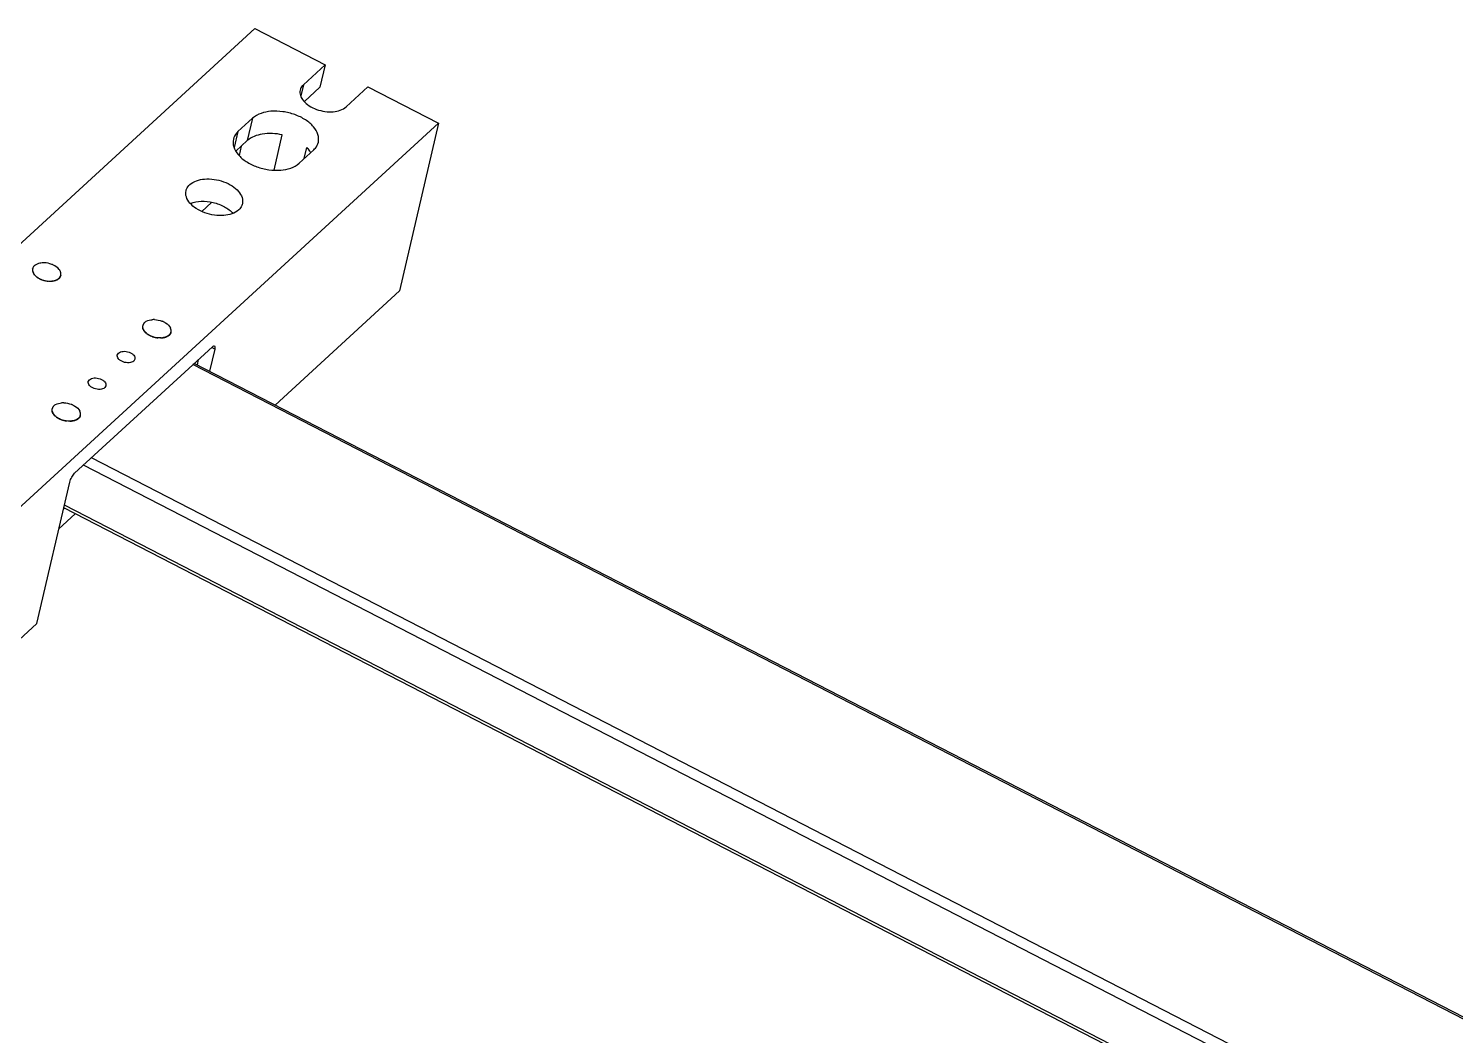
# Model space of a CAD drawing. Header units: millimetres. Extents: x 710 to 26878, y 589 to 5187.
# Drawn here: x 9147.5 to 9344.8, y 1317.4 to 1456.7 of the extents above; entities that cross this region are included whole.
import ezdxf

# ---------------------------------------------------------------- set-up
doc = ezdxf.new("R2010")
doc.units = ezdxf.units.MM
doc.layers.add('02___PRT_ALL_AXES', color=7, linetype='Continuous')

msp = doc.modelspace()

# ---------------------------------------------------------------- linework, layer by layer
at = {"color": 7, "linetype": 'Continuous'}
for p, q in [((9178.8, 1456.6882), (9010.8579, 1302.5568)), ((9178.8, 1456.6882), (9188.5349, 1451.6723)), ((9188.5349, 1451.6723), (9185.5269, 1448.9118)), ((9188.5349, 1451.6723), (9187.8182, 1448.5789)), ((9185.5269, 1448.9118), (9185.173, 1447.384)), ((9187.8182, 1448.5789), (9185.6628, 1446.6007)), ((9194.4604, 1448.6192), (9191.4525, 1445.8587)), ((9194.4604, 1448.6192), (9204.1953, 1443.6034)), ((9178.492, 1444.2749), (9176.4867, 1442.4346)), ((9178.492, 1444.2749), (9177.7753, 1441.1815)), ((9204.1953, 1443.6034), (9036.2531, 1289.472)), ((9176.4867, 1442.4346), (9175.975, 1440.2256)), ((9204.1953, 1443.6034), (9198.8203, 1420.4027)), ((9177.7753, 1441.1815), (9176.2011, 1439.7368)), ((9176.921, 1440.3974), (9176.6294, 1439.139)), ((9181.4815, 1437.1009), (9182.6122, 1441.9815)), ((9184.9518, 1438.073), (9186.9571, 1439.9133)), ((9185.6441, 1438.7083), (9185.9982, 1440.2368)), ((9171.4741, 1431.4022), (9172.8262, 1432.6431)), ((9148.0329, 1423.4266), (9148.0832, 1423.4247)), ((9148.0881, 1423.1383), (9148.0376, 1423.1501)), ((9148.0903, 1423.4607), (9148.0434, 1423.48)), ((9148.05, 1423.0936), (9148.0965, 1423.1001)), ((9148.1008, 1423.0832), (9148.05, 1423.0936)), ((9148.0662, 1423.0369), (9148.1117, 1423.0449)), ((9148.1171, 1423.0279), (9148.0662, 1423.0369)), ((9148.2408, 1422.6998), (9148.2788, 1422.7158)), ((9148.2907, 1422.6993), (9148.2408, 1422.6998)), ((9148.2823, 1422.6451), (9148.3187, 1422.6623)), ((9148.3317, 1422.646), (9148.2823, 1422.6451)), ((9148.3271, 1422.5911), (9148.362, 1422.6095)), ((9148.3759, 1422.5934), (9148.3271, 1422.5911)), ((9152.0365, 1422.5498), (9151.9859, 1422.5532)), ((9151.9896, 1422.5691), (9152.0365, 1422.5498)), ((9148.661, 1422.2876), (9148.6851, 1422.3124)), ((9148.7043, 1422.2983), (9148.661, 1422.2876)), ((9148.7265, 1422.2413), (9148.7486, 1422.267)), ((9148.7686, 1422.2534), (9148.7265, 1422.2413)), ((9148.7946, 1422.1965), (9148.8146, 1422.2231)), ((9148.8353, 1422.2099), (9148.7946, 1422.1965)), ((9149.2476, 1421.9631), (9149.2548, 1421.9937)), ((9149.279, 1421.9838), (9149.2476, 1421.9631)), ((9149.3292, 1421.9308), (9149.3342, 1421.9619)), ((9149.3589, 1421.9526), (9149.3292, 1421.9308)), ((9149.4122, 1421.9005), (9149.415, 1421.9321)), ((9149.4401, 1421.9234), (9149.4122, 1421.9005)), ((9149.9297, 1421.7654), (9149.9192, 1421.7983)), ((9149.9456, 1421.7936), (9149.9297, 1421.7654)), ((9150.0176, 1421.751), (9150.005, 1421.7838)), ((9150.0314, 1421.7799), (9150.0176, 1421.751)), ((9150.1056, 1421.739), (9150.0908, 1421.7718)), ((9150.1172, 1421.7685), (9150.1056, 1421.739)), ((9150.6251, 1421.7185), (9150.5982, 1421.7495)), ((9150.6234, 1421.7507), (9150.6251, 1421.7185)), ((9150.7087, 1421.7237), (9150.68, 1421.7542)), ((9150.7049, 1421.7562), (9150.7087, 1421.7237)), ((9150.7911, 1421.7314), (9150.7605, 1421.7614)), ((9150.785, 1421.764), (9150.7911, 1421.7314)), ((9150.9514, 1421.754), (9150.9173, 1421.7827)), ((9150.9409, 1421.7869), (9150.9514, 1421.754)), ((9151.029, 1421.769), (9150.9933, 1421.797)), ((9151.0163, 1421.8018), (9151.029, 1421.769)), ((9151.1047, 1421.7863), (9151.0675, 1421.8135)), ((9151.0899, 1421.819), (9151.1047, 1421.7863)), ((9151.1784, 1421.8059), (9151.1397, 1421.8323)), ((9151.1615, 1421.8386), (9151.1784, 1421.8059)), ((9151.2499, 1421.8279), (9151.2098, 1421.8534)), ((9151.231, 1421.8603), (9151.2499, 1421.8279)), ((9151.3192, 1421.8521), (9151.2777, 1421.8767)), ((9151.2981, 1421.8843), (9151.3192, 1421.8521)), ((9151.386, 1421.8785), (9151.3433, 1421.9021)), ((9151.3629, 1421.9104), (9151.386, 1421.8785)), ((9151.4502, 1421.9071), (9151.4063, 1421.9297)), ((9151.4252, 1421.9386), (9151.4502, 1421.9071)), ((9151.5118, 1421.9378), (9151.4668, 1421.9594)), ((9151.4848, 1421.9689), (9151.5118, 1421.9378)), ((9151.5705, 1421.9706), (9151.5245, 1421.991)), ((9151.5417, 1422.0011), (9151.5705, 1421.9706)), ((9151.6263, 1422.0053), (9151.5795, 1422.0246)), ((9151.5958, 1422.0353), (9151.6263, 1422.0053)), ((9151.6791, 1422.042), (9151.6314, 1422.0601)), ((9151.6468, 1422.0714), (9151.6791, 1422.042)), ((9151.7288, 1422.0805), (9151.6804, 1422.0974)), ((9151.6948, 1422.1092), (9151.7288, 1422.0805)), ((9151.7753, 1422.1208), (9151.7262, 1422.1364)), ((9151.7397, 1422.1488), (9151.7753, 1422.1208)), ((9151.8185, 1422.1628), (9151.7689, 1422.1771)), ((9151.7813, 1422.19), (9151.8185, 1422.1628)), ((9151.8583, 1422.2064), (9151.8082, 1422.2195)), ((9151.8196, 1422.2328), (9151.8583, 1422.2064)), ((9151.8946, 1422.2515), (9151.8442, 1422.2633)), ((9151.8545, 1422.277), (9151.8946, 1422.2515)), ((9151.9274, 1422.2981), (9151.8767, 1422.3085)), ((9151.886, 1422.3227), (9151.9274, 1422.2981)), ((9151.9566, 1422.3461), (9151.9057, 1422.3551)), ((9151.9139, 1422.3697), (9151.9566, 1422.3461)), ((9151.9822, 1422.3954), (9151.9312, 1422.403)), ((9151.9383, 1422.418), (9151.9822, 1422.3954)), ((9152.004, 1422.4458), (9151.9531, 1422.452)), ((9151.9591, 1422.4673), (9152.004, 1422.4458)), ((9152.0222, 1422.4973), (9151.9713, 1422.5021)), ((9151.9762, 1422.5177), (9152.0222, 1422.4973)), ((9181.6205, 1404.6174), (9198.8203, 1420.4027)), ((9163.2701, 1415.5758), (9163.3204, 1415.5738)), ((9163.3252, 1415.2874), (9163.2748, 1415.2992)), ((9163.3275, 1415.6098), (9163.2806, 1415.6291)), ((9163.2872, 1415.2427), (9163.3336, 1415.2492)), ((9163.3379, 1415.2323), (9163.2872, 1415.2427)), ((9163.3034, 1415.186), (9163.3489, 1415.194)), ((9163.3543, 1415.177), (9163.3034, 1415.186)), ((9163.3744, 1415.0162), (9163.4165, 1415.0283)), ((9163.4252, 1415.0114), (9163.3744, 1415.0162)), ((9163.4054, 1414.96), (9163.4462, 1414.9734)), ((9163.456, 1414.9566), (9163.4054, 1414.96)), ((9163.4399, 1414.9042), (9163.4794, 1414.9189)), ((9163.4902, 1414.9023), (9163.4399, 1414.9042)), ((9163.478, 1414.8489), (9163.5159, 1414.8649)), ((9163.5279, 1414.8484), (9163.478, 1414.8489)), ((9163.5195, 1414.7942), (9163.5559, 1414.8114)), ((9163.5688, 1414.7951), (9163.5195, 1414.7942)), ((9163.5643, 1414.7403), (9163.5991, 1414.7586)), ((9163.613, 1414.7426), (9163.5643, 1414.7403)), ((9163.6123, 1414.6871), (9163.6455, 1414.7066)), ((9163.6604, 1414.6908), (9163.6123, 1414.6871)), ((9163.6636, 1414.6348), (9163.6951, 1414.6555)), ((9163.7109, 1414.6399), (9163.6636, 1414.6348)), ((9167.2593, 1414.6464), (9167.2085, 1414.6512)), ((9167.2134, 1414.6668), (9167.2593, 1414.6464)), ((9167.2737, 1414.6989), (9167.2231, 1414.7023)), ((9167.2268, 1414.7182), (9167.2737, 1414.6989)), ((9153.9017, 1395.1927), (9172.9519, 1412.6762)), ((9163.7179, 1414.5835), (9163.7476, 1414.6053)), ((9163.7643, 1414.5901), (9163.7179, 1414.5835)), ((9163.7752, 1414.5333), (9163.803, 1414.5562)), ((9163.8206, 1414.5413), (9163.7752, 1414.5333)), ((9163.8353, 1414.4844), (9163.8613, 1414.5082)), ((9163.8797, 1414.4937), (9163.8353, 1414.4844)), ((9163.8982, 1414.4367), (9163.9222, 1414.4615)), ((9163.9415, 1414.4474), (9163.8982, 1414.4367)), ((9163.9637, 1414.3904), (9163.9858, 1414.4161)), ((9164.0058, 1414.4025), (9163.9637, 1414.3904)), ((9164.0317, 1414.3456), (9164.0517, 1414.3722)), ((9164.0725, 1414.359), (9164.0317, 1414.3456)), ((9164.1021, 1414.3023), (9164.1201, 1414.3297)), ((9164.1415, 1414.317), (9164.1021, 1414.3023)), ((9164.1747, 1414.2607), (9164.1906, 1414.2889)), ((9164.2127, 1414.2767), (9164.1747, 1414.2607)), ((9164.2494, 1414.2208), (9164.2632, 1414.2497)), ((9164.2859, 1414.238), (9164.2494, 1414.2208)), ((9164.3261, 1414.1827), (9164.3377, 1414.2122)), ((9164.361, 1414.2011), (9164.3261, 1414.1827)), ((9164.4046, 1414.1465), (9164.414, 1414.1766)), ((9164.4378, 1414.166), (9164.4046, 1414.1465)), ((9164.4847, 1414.1122), (9164.4919, 1414.1429)), ((9164.5162, 1414.1329), (9164.4847, 1414.1122)), ((9164.5664, 1414.0799), (9164.5714, 1414.111)), ((9164.5961, 1414.1017), (9164.5664, 1414.0799)), ((9164.6494, 1414.0497), (9164.6522, 1414.0812)), ((9164.6773, 1414.0725), (9164.6494, 1414.0497)), ((9164.7336, 1414.0215), (9164.7342, 1414.0535)), ((9164.7596, 1414.0454), (9164.7336, 1414.0215)), ((9164.8188, 1413.9956), (9164.8172, 1414.0278)), ((9164.8429, 1414.0204), (9164.8188, 1413.9956)), ((9164.9049, 1413.9719), (9164.9011, 1414.0044)), ((9164.927, 1413.9976), (9164.9049, 1413.9719)), ((9164.9918, 1413.9504), (9164.9857, 1413.9831)), ((9165.0118, 1413.977), (9164.9918, 1413.9504)), ((9165.0791, 1413.9313), (9165.0708, 1413.9641)), ((9165.0971, 1413.9587), (9165.0791, 1413.9313)), ((9165.1668, 1413.9145), (9165.1564, 1413.9474)), ((9165.1827, 1413.9427), (9165.1668, 1413.9145)), ((9165.2548, 1413.9001), (9165.2421, 1413.933)), ((9165.2685, 1413.929), (9165.2548, 1413.9001)), ((9165.3428, 1413.8881), (9165.328, 1413.9209)), ((9165.3544, 1413.9176), (9165.3428, 1413.8881)), ((9165.8623, 1413.8676), (9165.8354, 1413.8986)), ((9165.8606, 1413.8998), (9165.8623, 1413.8676)), ((9165.9459, 1413.8728), (9165.9171, 1413.9034)), ((9165.942, 1413.9053), (9165.9459, 1413.8728)), ((9166.0283, 1413.8805), (9165.9977, 1413.9105)), ((9166.0222, 1413.9131), (9166.0283, 1413.8805)), ((9166.1885, 1413.9031), (9166.1545, 1413.9319)), ((9166.178, 1413.936), (9166.1885, 1413.9031)), ((9166.2661, 1413.9181), (9166.2305, 1413.9461)), ((9166.2535, 1413.9509), (9166.2661, 1413.9181)), ((9166.3419, 1413.9354), (9166.3047, 1413.9626)), ((9166.3271, 1413.9682), (9166.3419, 1413.9354)), ((9166.4156, 1413.955), (9166.3769, 1413.9814)), ((9166.3987, 1413.9877), (9166.4156, 1413.955)), ((9166.4871, 1413.977), (9166.447, 1414.0025)), ((9166.4681, 1414.0094), (9166.4871, 1413.977)), ((9166.5563, 1414.0012), (9166.5149, 1414.0258)), ((9166.5353, 1414.0334), (9166.5563, 1414.0012)), ((9166.6231, 1414.0276), (9166.5804, 1414.0513)), ((9166.6001, 1414.0595), (9166.6231, 1414.0276)), ((9166.6874, 1414.0562), (9166.6435, 1414.0788)), ((9166.6624, 1414.0877), (9166.6874, 1414.0562)), ((9166.7489, 1414.0869), (9166.704, 1414.1085)), ((9166.722, 1414.118), (9166.7489, 1414.0869)), ((9166.8077, 1414.1197), (9166.7617, 1414.1401)), ((9166.7789, 1414.1502), (9166.8077, 1414.1197)), ((9166.8635, 1414.1544), (9166.8166, 1414.1737)), ((9166.8329, 1414.1844), (9166.8635, 1414.1544)), ((9166.9163, 1414.1911), (9166.8686, 1414.2092)), ((9166.884, 1414.2205), (9166.9163, 1414.1911)), ((9166.966, 1414.2296), (9166.9176, 1414.2465)), ((9166.932, 1414.2583), (9166.966, 1414.2296)), ((9167.0125, 1414.2699), (9166.9634, 1414.2855)), ((9166.9768, 1414.2979), (9167.0125, 1414.2699)), ((9167.0557, 1414.3119), (9167.006, 1414.3263)), ((9167.0185, 1414.3391), (9167.0557, 1414.3119)), ((9167.0955, 1414.3555), (9167.0454, 1414.3686)), ((9167.0568, 1414.3819), (9167.0955, 1414.3555)), ((9167.1318, 1414.4006), (9167.0813, 1414.4124)), ((9167.0917, 1414.4262), (9167.1318, 1414.4006)), ((9167.1646, 1414.4472), (9167.1139, 1414.4577)), ((9167.1232, 1414.4718), (9167.1646, 1414.4472)), ((9167.1938, 1414.4952), (9167.1429, 1414.5043)), ((9167.1511, 1414.5188), (9167.1938, 1414.4952)), ((9167.2193, 1414.5445), (9167.1684, 1414.5521)), ((9167.1755, 1414.5671), (9167.2193, 1414.5445)), ((9167.2412, 1414.5949), (9167.1903, 1414.6011)), ((9167.1963, 1414.6164), (9167.2412, 1414.5949)), ((9170.868, 1410.1575), (9171.0463, 1410.9274)), ((9173.274, 1412.363), (9172.561, 1409.2852)), ((9173.274, 1412.363), (9172.8491, 1412.5819)), ((9623.4481, 1176.9674), (9170.445, 1410.3755)), ((9150.7371, 1404.0734), (9150.7874, 1404.0714)), ((9150.7922, 1403.7851), (9150.7418, 1403.7969)), ((9150.7945, 1404.1075), (9150.7476, 1404.1268)), ((9150.7542, 1403.7403), (9150.8006, 1403.7469)), ((9150.8049, 1403.7299), (9150.7542, 1403.7403)), ((9150.7704, 1403.6837), (9150.8159, 1403.6916)), ((9150.8213, 1403.6746), (9150.7704, 1403.6837)), ((9150.945, 1403.3466), (9150.9829, 1403.3625)), ((9150.9949, 1403.346), (9150.945, 1403.3466)), ((9150.9865, 1403.2919), (9151.0229, 1403.3091)), ((9151.0358, 1403.2928), (9150.9865, 1403.2919)), ((9151.0313, 1403.2379), (9151.0661, 1403.2563)), ((9151.08, 1403.2402), (9151.0313, 1403.2379)), ((9151.3652, 1402.9344), (9151.3892, 1402.9592)), ((9151.4085, 1402.9451), (9151.3652, 1402.9344)), ((9151.4307, 1402.8881), (9151.4528, 1402.9138)), ((9151.4728, 1402.9001), (9151.4307, 1402.8881)), ((9151.4987, 1402.8433), (9151.5188, 1402.8698)), ((9151.5395, 1402.8566), (9151.4987, 1402.8433)), ((9154.5227, 1402.8095), (9154.473, 1402.8239)), ((9154.4855, 1402.8368), (9154.5227, 1402.8095)), ((9154.5625, 1402.8531), (9154.5124, 1402.8662)), ((9154.5238, 1402.8795), (9154.5625, 1402.8531)), ((9154.5988, 1402.8983), (9154.5483, 1402.9101)), ((9154.5587, 1402.9238), (9154.5988, 1402.8983)), ((9154.6316, 1402.9449), (9154.5809, 1402.9553)), ((9154.5902, 1402.9695), (9154.6316, 1402.9449)), ((9154.6608, 1402.9929), (9154.6099, 1403.0019)), ((9154.6181, 1403.0165), (9154.6608, 1402.9929)), ((9154.6863, 1403.0421), (9154.6354, 1403.0498)), ((9154.6425, 1403.0647), (9154.6863, 1403.0421)), ((9154.7082, 1403.0925), (9154.6573, 1403.0988)), ((9154.6633, 1403.1141), (9154.7082, 1403.0925)), ((9154.7263, 1403.1441), (9154.6755, 1403.1489)), ((9154.6804, 1403.1645), (9154.7263, 1403.1441)), ((9154.7407, 1403.1965), (9154.6901, 1403.2)), ((9154.6938, 1403.2158), (9154.7407, 1403.1965)), ((9151.9517, 1402.6098), (9151.959, 1402.6405)), ((9151.9832, 1402.6305), (9151.9517, 1402.6098)), ((9152.0334, 1402.5775), (9152.0384, 1402.6087)), ((9152.0631, 1402.5993), (9152.0334, 1402.5775)), ((9152.1164, 1402.5473), (9152.1192, 1402.5789)), ((9152.1443, 1402.5701), (9152.1164, 1402.5473)), ((9152.6339, 1402.4122), (9152.6234, 1402.445)), ((9152.6497, 1402.4403), (9152.6339, 1402.4122)), ((9152.7218, 1402.3978), (9152.7092, 1402.4306)), ((9152.7355, 1402.4267), (9152.7218, 1402.3978)), ((9152.8098, 1402.3858), (9152.795, 1402.4185)), ((9152.8214, 1402.4153), (9152.8098, 1402.3858)), ((9153.3293, 1402.3652), (9153.3024, 1402.3963)), ((9153.3276, 1402.3975), (9153.3293, 1402.3652)), ((9153.4129, 1402.3705), (9153.3841, 1402.401)), ((9153.409, 1402.4029), (9153.4129, 1402.3705)), ((9153.4953, 1402.3781), (9153.4647, 1402.4081)), ((9153.4892, 1402.4108), (9153.4953, 1402.3781)), ((9153.6555, 1402.4008), (9153.6215, 1402.4295)), ((9153.6451, 1402.4336), (9153.6555, 1402.4008)), ((9153.7331, 1402.4157), (9153.6975, 1402.4437)), ((9153.7205, 1402.4486), (9153.7331, 1402.4157)), ((9153.8089, 1402.4331), (9153.7717, 1402.4603)), ((9153.7941, 1402.4658), (9153.8089, 1402.4331)), ((9153.8826, 1402.4527), (9153.8439, 1402.4791)), ((9153.8657, 1402.4853), (9153.8826, 1402.4527)), ((9153.9541, 1402.4747), (9153.914, 1402.5002)), ((9153.9351, 1402.5071), (9153.9541, 1402.4747)), ((9154.0233, 1402.4989), (9153.9819, 1402.5235)), ((9154.0023, 1402.5311), (9154.0233, 1402.4989)), ((9154.0901, 1402.5253), (9154.0475, 1402.5489)), ((9154.0671, 1402.5572), (9154.0901, 1402.5253)), ((9154.1544, 1402.5539), (9154.1105, 1402.5765)), ((9154.1294, 1402.5854), (9154.1544, 1402.5539)), ((9154.2159, 1402.5846), (9154.171, 1402.6061)), ((9154.189, 1402.6156), (9154.2159, 1402.5846)), ((9154.2747, 1402.6173), (9154.2287, 1402.6378)), ((9154.2459, 1402.6479), (9154.2747, 1402.6173)), ((9154.3305, 1402.6521), (9154.2836, 1402.6714)), ((9154.2999, 1402.6821), (9154.3305, 1402.6521)), ((9154.3833, 1402.6887), (9154.3356, 1402.7069)), ((9154.351, 1402.7181), (9154.3833, 1402.6887)), ((9154.433, 1402.7273), (9154.3846, 1402.7442)), ((9154.399, 1402.756), (9154.433, 1402.7273)), ((9154.4795, 1402.7675), (9154.4304, 1402.7832)), ((9154.4438, 1402.7955), (9154.4795, 1402.7675)), ((9608.1248, 1162.9042), (9155.1217, 1396.3123)), ((9148.6883, 1374.3934), (9153.2212, 1393.9592)), ((9151.7222, 1387.4887), (9153.9854, 1389.5659)), ((9152.3492, 1390.1955), (9152.4982, 1390.3322)), ((9603.0084, 1158.2085), (9152.3934, 1390.3861)), ((9603.2921, 1158.4689), (9152.4776, 1390.7493)), ((9091.3829, 1321.8005), (9148.6883, 1374.3934))]:
    msp.add_line(p, q, dxfattribs=at)
for centre, radius, start, end in [((9148.8131, 1423.2992), 0.7406, 167.399075, 170.24393), ((9148.9618, 1423.3104), 0.8905, 191.138804, 193.654798), ((9149.0107, 1423.3228), 0.941, 194.752079, 197.177298), ((9149.0657, 1423.3404), 0.9987, 198.23312, 200.563999), ((9149.1262, 1423.3637), 1.0636, 201.577314, 203.812467), ((9149.1917, 1423.3933), 1.1354, 204.783124, 206.923004), ((9149.2614, 1423.4294), 1.2139, 207.851589, 209.898131), ((9149.3347, 1423.4723), 1.2989, 210.785807, 212.742088), ((9149.4109, 1423.5221), 1.3899, 213.590453, 215.460383), ((9149.4891, 1423.5787), 1.4865, 216.271339, 218.0594), ((9149.5686, 1423.6418), 1.588, 218.835045, 220.546069), ((9149.6486, 1423.7111), 1.6938, 221.288613, 222.927614), ((9149.7282, 1423.7861), 1.8032, 223.639311, 225.211348), ((9151.2665, 1422.7308), 0.741, 343.289671, 346.133676), ((9151.2668, 1422.7306), 0.7406, 347.399075, 350.24393), ((9149.8067, 1423.8661), 1.9153, 225.894446, 227.404528), ((9149.8834, 1423.9504), 2.0292, 228.061232, 229.514246), ((9149.9574, 1424.0381), 2.144, 230.146696, 231.547362), ((9150.0283, 1424.1283), 2.2587, 232.157612, 233.510455), ((9150.0953, 1424.2199), 2.3722, 234.100469, 235.409805), ((9150.158, 1424.3118), 2.4835, 235.981451, 237.251379), ((9150.216, 1424.4029), 2.5914, 237.806431, 239.040842), ((9150.2689, 1424.4919), 2.695, 239.580978, 240.78356), ((9150.3164, 1424.5778), 2.7931, 241.310374, 242.484625), ((9150.3584, 1424.6592), 2.8848, 242.999629, 244.148872), ((9150.3948, 1424.7352), 2.969, 244.653502, 245.780902), ((9150.4257, 1424.8045), 3.0449, 246.276529, 247.385111), ((9150.4511, 1424.8663), 3.1117, 247.873046, 248.965709), ((9150.4713, 1424.9195), 3.1686, 249.447214, 250.526752), ((9150.4866, 1424.9633), 3.2151, 251.003046, 252.072166), ((9150.4974, 1424.9971), 3.2505, 252.54443, 253.605769), ((9150.5041, 1425.0201), 3.2745, 254.075161, 255.131303), ((9150.5073, 1425.0321), 3.2868, 255.598958, 256.652453), ((9150.5074, 1425.0326), 3.2874, 257.119496, 258.172873), ((9150.5052, 1425.0215), 3.2761, 258.640425, 259.696217), ((9150.5012, 1424.9989), 3.2532, 260.165401, 261.226152), ((9150.4961, 1424.9649), 3.2188, 261.698104, 262.766396), ((9150.4906, 1424.9198), 3.1734, 263.242269, 264.320733), ((9150.4787, 1424.5488), 2.8019, 271.272555, 272.444362), ((9150.4833, 1424.4514), 2.7043, 272.970024, 274.169848), ((9150.4913, 1424.3486), 2.6012, 274.70869, 275.940012), ((9150.503, 1424.2416), 2.4936, 276.493618, 277.760109), ((9150.5185, 1424.1317), 2.3826, 278.330151, 279.635682), ((9150.5381, 1424.0201), 2.2692, 280.223924, 281.572575), ((9150.5617, 1423.9079), 2.1546, 282.180877, 283.576944), ((9150.5893, 1423.7964), 2.0398, 284.20726, 285.655248), ((9150.6207, 1423.6868), 1.9257, 286.309626, 287.814239), ((9150.6557, 1423.5801), 1.8134, 288.49481, 290.060922), ((9150.694, 1423.4773), 1.7038, 290.769886, 292.402496), ((9150.7351, 1423.3794), 1.5976, 293.142098, 294.846265), ((9150.7785, 1423.2872), 1.4956, 295.618761, 297.399507), ((9150.8238, 1423.2014), 1.3986, 298.207114, 300.069294), ((9150.8702, 1423.1225), 1.3071, 300.914125, 302.862262), ((9150.9172, 1423.051), 1.2215, 303.746239, 305.784308), ((9150.964, 1422.9872), 1.1424, 306.709061, 308.840227), ((9150.9995, 1422.9433), 1.0859, 309.814239, 310.549037), ((9151.0152, 1422.9251), 1.0619, 310.546304, 312.037963), ((9151.0541, 1422.8828), 1.0044, 313.042657, 315.36473), ((9151.096, 1422.8422), 0.946, 316.416659, 318.833285), ((9151.1348, 1422.8089), 0.8949, 319.926811, 322.434642), ((9151.1698, 1422.7824), 0.851, 323.567776, 326.161021), ((9151.2004, 1422.7624), 0.8145, 327.33063, 330.000868), ((9151.2258, 1422.748), 0.7852, 331.202611, 333.938748), ((9151.2456, 1422.7385), 0.7632, 335.1671, 337.955513), ((9151.2594, 1422.7331), 0.7485, 339.203871, 342.028774), ((9164.0503, 1415.4483), 0.7406, 167.399075, 170.24393), ((9164.199, 1415.4595), 0.8905, 191.138804, 193.654798), ((9164.2479, 1415.4719), 0.941, 194.752079, 197.177298), ((9164.3029, 1415.4895), 0.9987, 198.23312, 200.563999), ((9164.3634, 1415.5128), 1.0636, 201.577314, 203.812467), ((9164.4288, 1415.5424), 1.1354, 204.783124, 206.923004), ((9164.4986, 1415.5785), 1.2139, 207.851589, 209.898131), ((9164.5719, 1415.6214), 1.2989, 210.785807, 212.742088), ((9164.6481, 1415.6712), 1.3899, 213.590453, 215.460383), ((9164.7263, 1415.7278), 1.4865, 216.271339, 218.0594), ((9164.8058, 1415.7909), 1.588, 218.835045, 220.546069), ((9164.8858, 1415.8602), 1.6938, 221.288613, 222.927614), ((9164.9654, 1415.9352), 1.8032, 223.639311, 225.211348), ((9165.0439, 1416.0152), 1.9153, 225.894446, 227.404528), ((9166.4965, 1414.8822), 0.7485, 339.203871, 342.028774), ((9166.5037, 1414.8799), 0.741, 343.289671, 346.133676), ((9166.504, 1414.8798), 0.7406, 347.399075, 350.24393), ((9165.1205, 1416.0995), 2.0292, 228.061232, 229.514246), ((9165.1946, 1416.1872), 2.144, 230.146696, 231.547362), ((9165.2654, 1416.2774), 2.2587, 232.157612, 233.510455), ((9165.3325, 1416.369), 2.3722, 234.100469, 235.409805), ((9165.3952, 1416.4609), 2.4835, 235.981451, 237.251379), ((9165.4532, 1416.552), 2.5914, 237.806431, 239.040842), ((9165.506, 1416.641), 2.695, 239.580978, 240.78356), ((9165.5536, 1416.7269), 2.7931, 241.310374, 242.484625), ((9165.5956, 1416.8083), 2.8848, 242.999629, 244.148872), ((9165.632, 1416.8843), 2.969, 244.653502, 245.780902), ((9165.6628, 1416.9537), 3.0449, 246.276529, 247.385111), ((9165.6883, 1417.0154), 3.1117, 247.873046, 248.965709), ((9165.7085, 1417.0686), 3.1686, 249.447214, 250.526752), ((9165.7238, 1417.1124), 3.2151, 251.003046, 252.072166), ((9165.7346, 1417.1462), 3.2505, 252.54443, 253.605769), ((9165.7413, 1417.1692), 3.2745, 254.075161, 255.131303), ((9165.7445, 1417.1812), 3.2868, 255.598958, 256.652453), ((9165.7446, 1417.1817), 3.2874, 257.119496, 258.172873), ((9165.7424, 1417.1707), 3.2761, 258.640425, 259.696217), ((9165.7384, 1417.1481), 3.2532, 260.165401, 261.226152), ((9165.7333, 1417.114), 3.2188, 261.698104, 262.766396), ((9165.7278, 1417.069), 3.1734, 263.242269, 264.320733), ((9165.7159, 1416.6979), 2.8019, 271.272555, 272.444362), ((9165.7205, 1416.6005), 2.7043, 272.970024, 274.169848), ((9165.7285, 1416.4977), 2.6012, 274.70869, 275.940012), ((9165.7402, 1416.3907), 2.4936, 276.493618, 277.760109), ((9165.7557, 1416.2808), 2.3826, 278.330151, 279.635682), ((9165.7753, 1416.1692), 2.2692, 280.223924, 281.572575), ((9165.7989, 1416.057), 2.1546, 282.180877, 283.576944), ((9165.8265, 1415.9456), 2.0398, 284.20726, 285.655248), ((9165.8579, 1415.8359), 1.9257, 286.309626, 287.814239), ((9165.8929, 1415.7292), 1.8134, 288.49481, 290.060922), ((9165.9311, 1415.6264), 1.7038, 290.769886, 292.402496), ((9165.9722, 1415.5285), 1.5976, 293.142098, 294.846265), ((9166.0157, 1415.4363), 1.4956, 295.618761, 297.399507), ((9166.0609, 1415.3505), 1.3986, 298.207114, 300.069294), ((9166.1074, 1415.2716), 1.3071, 300.914125, 302.862262), ((9166.1543, 1415.2001), 1.2215, 303.746239, 305.784308), ((9166.2011, 1415.1363), 1.1424, 306.709061, 308.840227), ((9166.2367, 1415.0924), 1.0859, 309.814239, 310.549037), ((9166.2523, 1415.0742), 1.0619, 310.546304, 312.037963), ((9166.2913, 1415.0319), 1.0044, 313.042657, 315.36473), ((9166.3332, 1414.9913), 0.946, 316.416659, 318.833285), ((9166.372, 1414.958), 0.8949, 319.926811, 322.434642), ((9166.407, 1414.9316), 0.851, 323.567776, 326.161021), ((9166.4375, 1414.9115), 0.8145, 327.33063, 330.000868), ((9166.463, 1414.8971), 0.7852, 331.202611, 333.938748), ((9166.4828, 1414.8876), 0.7632, 335.1671, 337.955513), ((9151.5173, 1403.9459), 0.7406, 167.399075, 170.24393), ((9151.666, 1403.9571), 0.8905, 191.138804, 193.654798), ((9151.7149, 1403.9695), 0.941, 194.752079, 197.177298), ((9151.7699, 1403.9871), 0.9987, 198.23312, 200.563999), ((9151.8304, 1404.0105), 1.0636, 201.577314, 203.812467), ((9151.8958, 1404.04), 1.1354, 204.783124, 206.923004), ((9151.9656, 1404.0762), 1.2139, 207.851589, 209.898131), ((9152.0389, 1404.1191), 1.2989, 210.785807, 212.742088), ((9152.1151, 1404.1689), 1.3899, 213.590453, 215.460383), ((9152.1933, 1404.2255), 1.4865, 216.271339, 218.0594), ((9152.2728, 1404.2886), 1.588, 218.835045, 220.546069), ((9152.3528, 1404.3579), 1.6938, 221.288613, 222.927614), ((9152.4324, 1404.4329), 1.8032, 223.639311, 225.211348), ((9152.5109, 1404.5129), 1.9153, 225.894446, 227.404528), ((9152.5875, 1404.5972), 2.0292, 228.061232, 229.514246), ((9152.6616, 1404.6849), 2.144, 230.146696, 231.547362), ((9152.7324, 1404.7751), 2.2587, 232.157612, 233.510455), ((9152.7995, 1404.8667), 2.3722, 234.100469, 235.409805), ((9152.8622, 1404.9586), 2.4835, 235.981451, 237.251379), ((9152.9202, 1405.0496), 2.5914, 237.806431, 239.040842), ((9152.973, 1405.1387), 2.695, 239.580978, 240.78356), ((9153.7583, 1403.5296), 1.0044, 313.042657, 315.36473), ((9153.8002, 1403.489), 0.946, 316.416659, 318.833285), ((9153.839, 1403.4556), 0.8949, 319.926811, 322.434642), ((9153.874, 1403.4292), 0.851, 323.567776, 326.161021), ((9153.9045, 1403.4091), 0.8145, 327.33063, 330.000868), ((9153.93, 1403.3948), 0.7852, 331.202611, 333.938748), ((9153.9498, 1403.3853), 0.7632, 335.1671, 337.955513), ((9153.9635, 1403.3798), 0.7485, 339.203871, 342.028774), ((9153.9707, 1403.3775), 0.741, 343.289671, 346.133676), ((9153.971, 1403.3774), 0.7406, 347.399075, 350.24393), ((9153.0206, 1405.2245), 2.7931, 241.310374, 242.484625), ((9153.0626, 1405.306), 2.8848, 242.999629, 244.148872), ((9153.099, 1405.382), 2.969, 244.653502, 245.780902), ((9153.1298, 1405.4513), 3.0449, 246.276529, 247.385111), ((9153.1553, 1405.5131), 3.1117, 247.873046, 248.965709), ((9153.1755, 1405.5663), 3.1686, 249.447214, 250.526752), ((9153.1908, 1405.6101), 3.2151, 251.003046, 252.072166), ((9153.2016, 1405.6438), 3.2505, 252.54443, 253.605769), ((9153.2083, 1405.6669), 3.2745, 254.075161, 255.131303), ((9153.2115, 1405.6788), 3.2868, 255.598958, 256.652453), ((9153.2116, 1405.6794), 3.2874, 257.119496, 258.172873), ((9153.2094, 1405.6683), 3.2761, 258.640425, 259.696217), ((9153.2054, 1405.6457), 3.2532, 260.165401, 261.226152), ((9153.2003, 1405.6117), 3.2188, 261.698104, 262.766396), ((9153.1948, 1405.5666), 3.1734, 263.242269, 264.320733), ((9153.1829, 1405.1956), 2.8019, 271.272555, 272.444362), ((9153.1875, 1405.0981), 2.7043, 272.970024, 274.169848), ((9153.1955, 1404.9954), 2.6012, 274.70869, 275.940012), ((9153.2072, 1404.8884), 2.4936, 276.493618, 277.760109), ((9153.2227, 1404.7785), 2.3826, 278.330151, 279.635682), ((9153.2423, 1404.6669), 2.2692, 280.223924, 281.572575), ((9153.2659, 1404.5547), 2.1546, 282.180877, 283.576944), ((9153.2935, 1404.4432), 2.0398, 284.20726, 285.655248), ((9153.3249, 1404.3336), 1.9257, 286.309626, 287.814239), ((9153.3599, 1404.2269), 1.8134, 288.49481, 290.060922), ((9153.3981, 1404.1241), 1.7038, 290.769886, 292.402496), ((9153.4392, 1404.0262), 1.5976, 293.142098, 294.846265), ((9153.4827, 1403.934), 1.4956, 295.618761, 297.399507), ((9153.5279, 1403.8482), 1.3986, 298.207114, 300.069294), ((9153.5744, 1403.7693), 1.3071, 300.914125, 302.862262), ((9153.6213, 1403.6978), 1.2215, 303.746239, 305.784308), ((9153.6681, 1403.6339), 1.1424, 306.709061, 308.840227), ((9153.7037, 1403.5901), 1.0859, 309.814239, 310.549037), ((9153.7193, 1403.5719), 1.0619, 310.546304, 312.037963)]:
    msp.add_arc(centre, radius, start, end, dxfattribs=at)
for points, knots in [([(9185.5269, 1448.9118), (9185.4707, 1448.8602), (9185.2699, 1448.6516), (9185.1281, 1448.3829), (9185.08, 1448.1752)], [0, 0, 0, 0, 0.26355345, 1, 1, 1, 1]), ([(9185.08, 1448.1752), (9185.024, 1447.9332), (9185.0671, 1447.3676), (9185.5462, 1446.6066), (9186.3343, 1445.9544), (9187.3514, 1445.4628), (9188.4956, 1445.181), (9189.9082, 1445.1247), (9190.9841, 1445.4287), (9191.4525, 1445.8587)], [0, 0, 0, 0, 0.09267032, 0.20021783, 0.32737674, 0.46990017, 0.61862244, 0.76273551, 1, 1, 1, 1]), ([(9187.5955, 1440.9656), (9187.6756, 1441.3113), (9187.6141, 1442.1193), (9186.9296, 1443.2064), (9185.8037, 1444.1382), (9184.3508, 1444.8405), (9182.7162, 1445.2431), (9180.6982, 1445.3235), (9179.1612, 1444.8891), (9178.492, 1444.2749)], [0, 0, 0, 0, 0.09267282, 0.20021851, 0.32737708, 0.46990227, 0.61862504, 0.7627364, 1, 1, 1, 1]), ([(9176.4867, 1442.4346), (9176.4064, 1442.3608), (9176.1193, 1442.0629), (9175.917, 1441.679), (9175.8483, 1441.3822)], [0, 0, 0, 0, 0.2636991, 1, 1, 1, 1]), ([(9175.8483, 1441.3822), (9175.7683, 1441.0366), (9175.8297, 1440.2286), (9176.5142, 1439.1415), (9177.6401, 1438.2097), (9179.093, 1437.5074), (9180.7276, 1437.1048), (9182.7457, 1437.0244), (9184.2826, 1437.4588), (9184.9518, 1438.073)], [0, 0, 0, 0, 0.09267282, 0.20021851, 0.32737708, 0.46990227, 0.61862504, 0.7627364, 1, 1, 1, 1]), ([(9182.6122, 1441.9815), (9181.7091, 1442.181), (9180.0105, 1442.2901), (9178.3288, 1441.6894), (9177.7753, 1441.1815)], [0, 0, 0, 0, 0.55181435, 1, 1, 1, 1]), ([(9186.9571, 1439.9133), (9187.0375, 1439.9871), (9187.3245, 1440.285), (9187.5268, 1440.6689), (9187.5955, 1440.9656)], [0, 0, 0, 0, 0.2636991, 1, 1, 1, 1]), ([(9186.5287, 1439.5719), (9186.4926, 1439.6297), (9186.3351, 1439.866), (9186.1497, 1440.0832), (9185.9982, 1440.2368)], [0, 0, 0, 0, 0.24007815, 1, 1, 1, 1]), ([(9172.9519, 1412.6762), (9172.9782, 1412.7004), (9173.0527, 1412.7633), (9173.1711, 1412.8225), (9173.2307, 1412.7918)], [0, 0, 0, 0, 0.34786043, 1, 1, 1, 1]), ([(9173.2307, 1412.7918), (9173.2783, 1412.7673), (9173.3263, 1412.5957), (9173.2956, 1412.456), (9173.274, 1412.363)], [0, 0, 0, 0, 0.3592392, 1, 1, 1, 1]), ([(9153.2212, 1393.9592), (9153.2765, 1394.1977), (9153.4689, 1394.6349), (9153.7333, 1395.0381), (9153.9017, 1395.1927)], [0, 0, 0, 0, 0.51716757, 1, 1, 1, 1])]:
    msp.add_open_spline(points, degree=3, knots=knots, dxfattribs=at)
at = {"layer": '02___PRT_ALL_AXES', "color": 7, "linetype": 'Continuous'}
for p, q in [((9159.7982, 1411.5353), (9159.9578, 1411.7984)), ((9162.2337, 1410.9711), (9162.0741, 1410.708)), ((9623.2672, 1176.8013), (9170.264, 1410.2095)), ((9155.7876, 1407.8546), (9155.9472, 1408.1177)), ((9158.2231, 1407.2903), (9158.0635, 1407.0273)), ((9609.2302, 1163.9187), (9156.2271, 1397.3268))]:
    msp.add_line(p, q, dxfattribs=at)
for centre, radius, start, end in [((9148.8094, 1423.3), 0.7369, 166.953672, 169.873611), ((9148.8071, 1423.3005), 0.7345, 162.618725, 166.951884), ((9148.9931, 1423.3184), 0.9228, 194.221505, 196.13763), ((9148.8158, 1423.2976), 0.7436, 158.583901, 162.608721), ((9148.8395, 1423.2881), 0.7692, 153.257998, 158.571244), ((9149.4642, 1423.5593), 1.4549, 215.122647, 217.974513), ((9149.5337, 1423.6133), 1.5429, 217.968207, 219.927072), ((9149.0246, 1423.1488), 1.0022, 132.540839, 134.286562), ((9149.0479, 1423.1233), 1.0368, 130.773504, 132.538422), ((9149.603, 1421.4484), 2.8345, 88.139416, 94.359737), ((9149.6369, 1421.1849), 3.0888, 67.486361, 69.206455), ((9149.6574, 1421.2343), 3.0353, 65.801549, 67.486994), ((9150.915, 1422.649), 1.1058, 22.722811, 25.944733), ((9150.9906, 1422.6804), 1.0239, 18.489572, 22.733532), ((9151.0514, 1422.7011), 0.9597, 16.14065, 18.467164), ((9151.0869, 1422.7114), 0.9228, 14.221505, 16.13763), ((9151.2728, 1422.7293), 0.7345, 342.618725, 346.951884), ((9151.1249, 1422.7209), 0.8836, 10.227, 14.232788), ((9151.2704, 1422.7299), 0.7371, 346.953904, 350.094434), ((9151.1659, 1422.7284), 0.8419, 6.270826, 10.223075), ((9151.2646, 1422.7309), 0.7429, 350.094563, 352.760505), ((9151.2397, 1422.7333), 0.7679, 352.813558, 2.243749), ((9151.1999, 1422.7321), 0.8077, 2.218181, 6.267879), ((9150.0756, 1424.1916), 2.3377, 233.367248, 235.424058), ((9150.1345, 1424.2768), 2.4413, 235.422505, 237.051373), ((9150.4861, 1424.4176), 2.6704, 273.023597, 274.708857), ((9150.4944, 1424.3167), 2.5691, 274.708994, 276.577482), ((9150.6687, 1423.5419), 1.7731, 288.65159, 290.813927), ((9150.7042, 1423.4485), 1.6731, 290.813392, 293.342789), ((9151.0259, 1422.9134), 1.0461, 310.03823, 312.532108), ((9151.2661, 1422.7315), 0.7416, 339.385514, 342.612151), ((9164.0466, 1415.4491), 0.7369, 166.953672, 169.873611), ((9164.0443, 1415.4496), 0.7345, 162.618725, 166.951884), ((9164.2303, 1415.4675), 0.9228, 194.221505, 196.13763), ((9164.0529, 1415.4467), 0.7436, 158.583901, 162.608721), ((9164.0766, 1415.4373), 0.7692, 153.257998, 158.571244), ((9164.1105, 1415.4201), 0.8071, 147.92593, 153.250407), ((9164.1452, 1415.3984), 0.848, 144.014453, 147.932803), ((9164.1783, 1415.3744), 0.8889, 140.173623, 144.012501), ((9164.2245, 1415.3352), 0.9495, 134.251678, 140.146153), ((9164.708, 1415.7132), 1.4631, 215.128452, 218.457928), ((9164.2617, 1415.2979), 1.0022, 132.540839, 134.286562), ((9164.7787, 1415.7688), 1.553, 218.442342, 219.923399), ((9164.2851, 1415.2724), 1.0368, 130.773504, 132.538422), ((9164.8402, 1413.5975), 2.8345, 88.139416, 94.359737), ((9164.874, 1413.3341), 3.0888, 67.486361, 69.206455), ((9164.8945, 1413.3835), 3.0353, 65.801549, 67.486994), ((9166.1522, 1414.7981), 1.1058, 22.722811, 25.944733), ((9166.2278, 1414.8295), 1.0239, 18.489572, 22.733532), ((9166.5032, 1414.8807), 0.7416, 339.385514, 342.612151), ((9166.3042, 1414.8551), 0.9434, 14.244447, 18.485662), ((9166.51, 1414.8784), 0.7345, 342.618725, 346.951884), ((9166.362, 1414.87), 0.8836, 10.227, 14.232788), ((9166.5075, 1414.879), 0.7371, 346.953904, 350.094434), ((9166.4031, 1414.8775), 0.8419, 6.270826, 10.223075), ((9166.5018, 1414.88), 0.7429, 350.094563, 352.760505), ((9166.4768, 1414.8824), 0.7679, 352.813558, 2.243749), ((9166.4371, 1414.8812), 0.8077, 2.218181, 6.267879), ((9165.3128, 1416.3407), 2.3377, 233.367248, 235.424058), ((9165.3717, 1416.4259), 2.4413, 235.422505, 237.051373), ((9165.7233, 1416.5667), 2.6704, 273.023597, 274.708857), ((9165.7316, 1416.4658), 2.5691, 274.708994, 276.577482), ((9165.9058, 1415.691), 1.7731, 288.65159, 290.813927), ((9165.9414, 1415.5976), 1.6731, 290.813392, 293.342789), ((9166.263, 1415.0625), 1.0461, 310.03823, 312.532108), ((9152.3072, 1402.0951), 2.8345, 88.139416, 94.359737), ((9151.5136, 1403.9467), 0.7369, 166.953672, 169.873611), ((9151.5113, 1403.9472), 0.7345, 162.618725, 166.951884), ((9151.6973, 1403.9651), 0.9228, 194.221505, 196.13763), ((9151.5199, 1403.9444), 0.7436, 158.583901, 162.608721), ((9151.5436, 1403.9349), 0.7692, 153.257998, 158.571244), ((9151.5775, 1403.9177), 0.8071, 147.92593, 153.250407), ((9151.6122, 1403.8961), 0.848, 144.014453, 147.932803), ((9151.6453, 1403.872), 0.8889, 140.173623, 144.012501), ((9151.6915, 1403.8329), 0.9495, 134.251678, 140.146153), ((9152.175, 1404.2109), 1.4631, 215.128452, 218.457928), ((9151.7287, 1403.7956), 1.0022, 132.540839, 134.286562), ((9152.2457, 1404.2665), 1.553, 218.442342, 219.923399), ((9151.7521, 1403.77), 1.0368, 130.773504, 132.538422), ((9152.7798, 1404.8383), 2.3377, 233.367248, 235.424058), ((9152.8387, 1404.9236), 2.4413, 235.422505, 237.051373), ((9152.341, 1401.8317), 3.0888, 67.486361, 69.206455), ((9152.3615, 1401.8811), 3.0353, 65.801549, 67.486994), ((9153.6192, 1403.2957), 1.1058, 22.722811, 25.944733), ((9153.6948, 1403.3272), 1.0239, 18.489572, 22.733532), ((9153.9702, 1403.3783), 0.7416, 339.385514, 342.612151), ((9153.7712, 1403.3528), 0.9434, 14.244447, 18.485662), ((9153.977, 1403.3761), 0.7345, 342.618725, 346.951884), ((9153.829, 1403.3677), 0.8836, 10.227, 14.232788), ((9153.9745, 1403.3767), 0.7371, 346.953904, 350.094434), ((9153.8701, 1403.3751), 0.8419, 6.270826, 10.223075), ((9153.9688, 1403.3777), 0.7429, 350.094563, 352.760505), ((9153.9438, 1403.3801), 0.7679, 352.813558, 2.243749), ((9153.9041, 1403.3789), 0.8077, 2.218181, 6.267879), ((9153.1903, 1405.0644), 2.6704, 273.023597, 274.708857), ((9153.1986, 1404.9635), 2.5691, 274.708994, 276.577482), ((9153.3729, 1404.1887), 1.7731, 288.65159, 290.813927), ((9153.4084, 1404.0952), 1.6731, 290.813392, 293.342789), ((9153.73, 1403.5602), 1.0461, 310.03823, 312.532108)]:
    msp.add_arc(centre, radius, start, end, dxfattribs=at)
for points, knots in [([(9169.3027, 1434.2552), (9169.3208, 1434.3333), (9169.4216, 1434.6499), (9169.6285, 1434.9273), (9169.8134, 1435.097)], [0, 0, 0, 0, 0.24214809, 1, 1, 1, 1]), ([(9169.8134, 1435.097), (9170.3488, 1435.5883), (9171.5784, 1435.9358), (9173.1928, 1435.8715), (9174.5005, 1435.5494), (9175.6628, 1434.9876), (9176.5635, 1434.2422), (9177.1111, 1433.3725), (9177.1603, 1432.7261), (9177.0963, 1432.4496)], [0, 0, 0, 0, 0.23726412, 0.38137711, 0.53009938, 0.67262289, 0.79978191, 0.9073295, 1, 1, 1, 1]), ([(9176.5855, 1431.6077), (9176.0502, 1431.1164), (9174.8206, 1430.7689), (9173.2062, 1430.8332), (9171.8985, 1431.1553), (9170.7362, 1431.7172), (9169.8355, 1432.4625), (9169.2878, 1433.3322), (9169.2387, 1433.9787), (9169.3027, 1434.2552)], [0, 0, 0, 0, 0.23726449, 0.38137756, 0.53009983, 0.67262326, 0.79978217, 0.90732968, 1, 1, 1, 1]), ([(9169.9249, 1432.5041), (9170.3884, 1432.6869), (9171.4522, 1432.8663), (9173.0694, 1432.6906), (9174.5934, 1432.1276), (9175.4621, 1431.4927), (9175.7925, 1431.1227)], [0, 0, 0, 0, 0.23642502, 0.50074497, 0.764645, 1, 1, 1, 1]), ([(9177.0963, 1432.4496), (9177.0782, 1432.3714), (9176.9774, 1432.0548), (9176.7704, 1431.7774), (9176.5855, 1431.6077)], [0, 0, 0, 0, 0.24214828, 1, 1, 1, 1]), ([(9148.1066, 1423.0619), (9148.115, 1423.0329), (9148.156, 1422.913), (9148.2188, 1422.8011), (9148.2742, 1422.7222)], [0, 0, 0, 0, 0.23796563, 1, 1, 1, 1]), ([(9148.3505, 1422.623), (9148.3736, 1422.5955), (9148.4742, 1422.4832), (9148.5888, 1422.384), (9148.6808, 1422.3156)], [0, 0, 0, 0, 0.2387928, 1, 1, 1, 1]), ([(9149.3875, 1424.2746), (9149.2861, 1424.2668), (9148.9276, 1424.2184), (9148.5688, 1424.0793), (9148.3708, 1423.9084)], [0, 0, 0, 0, 0.28004918, 1, 1, 1, 1]), ([(9151.9094, 1423.1328), (9151.8664, 1423.2213), (9151.6175, 1423.5996), (9151.2214, 1423.8592), (9150.9016, 1424.003)], [0, 0, 0, 0, 0.21912895, 1, 1, 1, 1]), ([(9149.2604, 1421.9914), (9149.5846, 1421.857), (9150.0483, 1421.7491), (9150.5135, 1421.7449), (9150.627, 1421.7509)], [0, 0, 0, 0, 0.75536195, 1, 1, 1, 1]), ([(9150.7887, 1421.7644), (9150.8281, 1421.769), (9150.9793, 1421.7901), (9151.1287, 1421.8258), (9151.2358, 1421.8619)], [0, 0, 0, 0, 0.25972633, 1, 1, 1, 1]), ([(9151.3672, 1421.9123), (9151.3985, 1421.9258), (9151.5155, 1421.9808), (9151.6258, 1422.0512), (9151.6988, 1422.1125)], [0, 0, 0, 0, 0.26343129, 1, 1, 1, 1]), ([(9151.733, 1422.1426), (9151.7587, 1422.1662), (9151.8525, 1422.2614), (9151.9255, 1422.378), (9151.9602, 1422.4704)], [0, 0, 0, 0, 0.26133017, 1, 1, 1, 1]), ([(9163.5114, 1414.8713), (9163.4922, 1414.8986), (9163.4232, 1415.0046), (9163.3697, 1415.1214), (9163.3438, 1415.211)], [0, 0, 0, 0, 0.26343721, 1, 1, 1, 1]), ([(9163.9179, 1414.4647), (9163.8864, 1414.4882), (9163.7679, 1414.5812), (9163.6591, 1414.6868), (9163.5877, 1414.7721)], [0, 0, 0, 0, 0.26133248, 1, 1, 1, 1]), ([(9163.608, 1416.0576), (9163.669, 1416.1102), (9163.9716, 1416.3165), (9164.3424, 1416.4019), (9164.6247, 1416.4237)], [0, 0, 0, 0, 0.22163629, 1, 1, 1, 1]), ([(9166.1387, 1416.1521), (9166.2539, 1416.1003), (9166.6485, 1415.8929), (9167.0058, 1415.5715), (9167.1466, 1415.2819)], [0, 0, 0, 0, 0.2816296, 1, 1, 1, 1]), ([(9165.8641, 1413.9), (9165.7506, 1413.894), (9165.2855, 1413.8983), (9164.8218, 1414.0061), (9164.4975, 1414.1405)], [0, 0, 0, 0, 0.24463805, 1, 1, 1, 1]), ([(9166.4729, 1414.011), (9166.4382, 1413.9993), (9166.292, 1413.9548), (9166.1411, 1413.9269), (9166.0259, 1413.9136)], [0, 0, 0, 0, 0.24025181, 1, 1, 1, 1]), ([(9166.9359, 1414.2616), (9166.9124, 1414.2419), (9166.8098, 1414.1629), (9166.6949, 1414.1005), (9166.6043, 1414.0614)], [0, 0, 0, 0, 0.23728073, 1, 1, 1, 1]), ([(9167.1974, 1414.6195), (9167.1626, 1414.5271), (9167.0896, 1414.4105), (9166.9959, 1414.3153), (9166.9702, 1414.2917)], [0, 0, 0, 0, 0.73866983, 1, 1, 1, 1]), ([(9162.0741, 1410.708), (9161.9067, 1410.5545), (9161.3792, 1410.4054), (9160.734, 1410.508), (9160.246, 1410.742), (9159.9648, 1410.9752), (9159.7935, 1411.2468), (9159.7781, 1411.4489), (9159.7982, 1411.5353)], [0, 0, 0, 0, 0.23767812, 0.52930902, 0.67206086, 0.79942945, 0.90715607, 1, 1, 1, 1]), ([(9159.9578, 1411.7984), (9160.1251, 1411.952), (9160.6527, 1412.101), (9161.2979, 1411.9984), (9161.7858, 1411.7644), (9162.0671, 1411.5312), (9162.2383, 1411.2596), (9162.2538, 1411.0575), (9162.2337, 1410.9711)], [0, 0, 0, 0, 0.23767812, 0.52930902, 0.67206086, 0.79942945, 0.90715607, 1, 1, 1, 1]), ([(9158.0635, 1407.0273), (9157.8962, 1406.8737), (9157.3686, 1406.7247), (9156.7234, 1406.8272), (9156.2355, 1407.0613), (9155.9542, 1407.2944), (9155.7829, 1407.5661), (9155.7675, 1407.7682), (9155.7876, 1407.8546)], [0, 0, 0, 0, 0.23767812, 0.52930902, 0.67206086, 0.79942945, 0.90715607, 1, 1, 1, 1]), ([(9155.9472, 1408.1177), (9156.1145, 1408.2712), (9156.6421, 1408.4202), (9157.2873, 1408.3177), (9157.7753, 1408.0837), (9158.0565, 1407.8505), (9158.2278, 1407.5788), (9158.2432, 1407.3767), (9158.2231, 1407.2903)], [0, 0, 0, 0, 0.23767812, 0.52930902, 0.67206086, 0.79942945, 0.90715607, 1, 1, 1, 1]), ([(9151.075, 1404.5552), (9151.136, 1404.6079), (9151.4386, 1404.8141), (9151.8094, 1404.8995), (9152.0917, 1404.9214)], [0, 0, 0, 0, 0.22163629, 1, 1, 1, 1]), ([(9150.9784, 1403.369), (9150.9592, 1403.3963), (9150.8902, 1403.5023), (9150.8367, 1403.6191), (9150.8108, 1403.7086)], [0, 0, 0, 0, 0.26343721, 1, 1, 1, 1]), ([(9151.3849, 1402.9624), (9151.3534, 1402.9859), (9151.2349, 1403.0788), (9151.1261, 1403.1845), (9151.0547, 1403.2698)], [0, 0, 0, 0, 0.26133248, 1, 1, 1, 1]), ([(9153.6057, 1404.6497), (9153.7209, 1404.598), (9154.1155, 1404.3905), (9154.4728, 1404.0691), (9154.6136, 1403.7795)], [0, 0, 0, 0, 0.2816296, 1, 1, 1, 1]), ([(9154.6644, 1403.1172), (9154.6296, 1403.0248), (9154.5566, 1402.9082), (9154.4629, 1402.813), (9154.4372, 1402.7893)], [0, 0, 0, 0, 0.73866983, 1, 1, 1, 1]), ([(9153.3311, 1402.3977), (9153.2176, 1402.3917), (9152.7525, 1402.3959), (9152.2888, 1402.5038), (9151.9645, 1402.6382)], [0, 0, 0, 0, 0.24463805, 1, 1, 1, 1]), ([(9153.9399, 1402.5087), (9153.9052, 1402.497), (9153.7591, 1402.4525), (9153.6081, 1402.4245), (9153.4929, 1402.4112)], [0, 0, 0, 0, 0.24025181, 1, 1, 1, 1]), ([(9154.403, 1402.7593), (9154.3795, 1402.7396), (9154.2769, 1402.6605), (9154.1619, 1402.5982), (9154.0713, 1402.559)], [0, 0, 0, 0, 0.23728073, 1, 1, 1, 1])]:
    msp.add_open_spline(points, degree=3, knots=knots, dxfattribs=at)
for points in [[(9148.084, 1423.4295), (9148.0642, 1423.3185), (9148.0709, 1423.2009), (9148.0986, 1423.0917)], [(9148.3248, 1423.8662), (9148.2558, 1423.799), (9148.1959, 1423.7203), (9148.1526, 1423.6342)], [(9150.7334, 1424.0726), (9150.4034, 1424.1979), (9150.0479, 1424.2703), (9149.695, 1424.2813)], [(9148.8067, 1422.2282), (9148.9498, 1422.1354), (9149.1028, 1422.0568), (9149.2604, 1421.9914)], [(9163.3357, 1415.2408), (9163.308, 1415.35), (9163.3014, 1415.4677), (9163.3212, 1415.5786)], [(9164.9322, 1416.4304), (9165.2851, 1416.4194), (9165.6405, 1416.347), (9165.9706, 1416.2217)], [(9164.4975, 1414.1405), (9164.34, 1414.2059), (9164.187, 1414.2845), (9164.0439, 1414.3773)], [(9152.3992, 1404.9281), (9152.7521, 1404.9171), (9153.1075, 1404.8447), (9153.4376, 1404.7194)], [(9150.8027, 1403.7384), (9150.7751, 1403.8477), (9150.7684, 1403.9653), (9150.7882, 1404.0763)], [(9151.9645, 1402.6382), (9151.807, 1402.7035), (9151.654, 1402.7822), (9151.5109, 1402.8749)]]:
    msp.add_open_spline(points, degree=3, dxfattribs=at)

doc.saveas('drawing.dxf')
